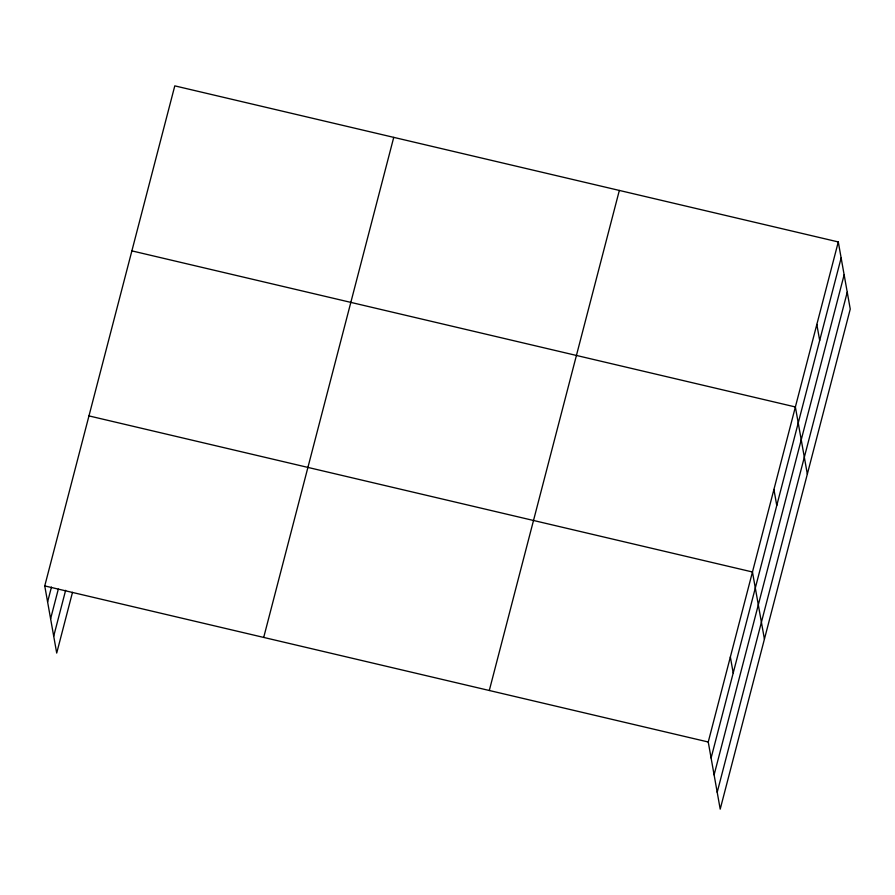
<?xml version="1.0" encoding="UTF-8"?>
<svg xmlns="http://www.w3.org/2000/svg" width="895" height="895" viewBox="0 0 895 895"><rect width="100%" height="100%" fill="white"/><g stroke="black" fill="none" stroke-linecap="round" stroke-linejoin="round"><path stroke-width="1.34" d="M72.495 592.345L56.709 653.059L44.75 585.923L174.793 85.864L838.291 241.941L850.25 309.077L720.206 809.136L708.247 742L838.291 241.941M47.603 601.921L51.462 587.075M50.601 618.803L58.32 589.111M53.7 636.188L65.637 590.308M263.701 637.43L393.744 137.371M489.296 690.492L619.34 190.434M711.1 757.998L841.143 257.939M714.098 774.869L844.142 274.81M717.197 792.265L847.241 292.195M131.878 250.88L795.375 406.956L807.335 474.093M88.963 415.906L752.46 571.983L764.419 639.119M44.75 585.923L708.247 742M816.833 324.449L819.686 340.447M773.918 489.464L776.77 505.462M730.354 656.986L733.206 672.984"/></g></svg>
